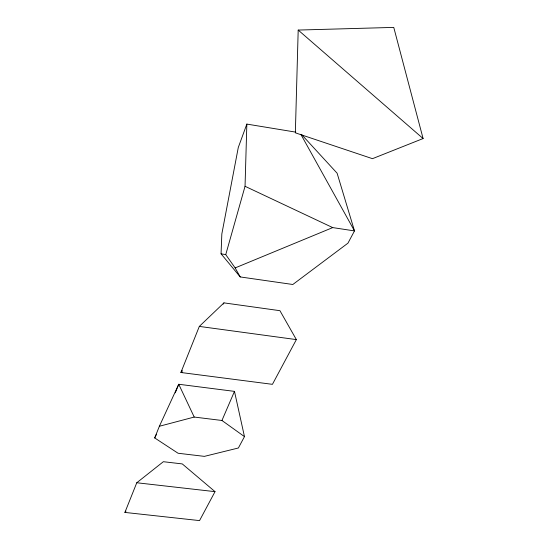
<?xml version="1.0" encoding="UTF-8"?>
<svg xmlns="http://www.w3.org/2000/svg" width="548" height="548" viewBox="0 0 548 548"><rect width="100%" height="100%" fill="white"/><g stroke="black" fill="none" stroke-linecap="round" stroke-linejoin="round"><path stroke-width="0.82" d="M298.194 30.065L295.351 132.828L372.462 158.673L423.097 138.548L393.759 27.4L298.194 30.065L423.097 138.548M301.729 134.698L337.102 173.195L354.494 230.914L347.946 243.161L292.824 284.487L240.23 276.939L235.154 267.917L225.749 254.635L245.045 186.286L246.847 124.088L295.797 132.143M240.23 276.939L221.056 253.813L221.837 233.928L238.284 147.494L246.847 124.088M124.903 512.421L136.774 482.754L163.352 461.704L182.272 463.916L215.028 491.652L199.547 520.6L124.903 512.421L125.985 511.099M154.7 437.941L159.372 426.262L178.744 384.258L234.482 391.375L244.47 436.619L238.387 447.99L204.39 456.368L178.079 453.251L154.7 437.941L156.488 434.263M199.321 326.409L180.888 372.496L272.431 384.333L296.358 339.602L279.932 310.689L223.954 302.873L199.321 326.409L296.358 339.602M175.285 392.827L178.744 384.258L194.211 417.055L221.94 420.48L244.47 436.619M221.94 420.48L234.482 391.375M182.21 370.359L180.888 372.496L182.47 371.859M223.173 304.14L223.954 302.873M235.154 267.917L332.711 227.598L354.494 230.914L300.838 134.322M159.372 426.262L194.211 417.055M136.774 482.754L215.028 491.652M221.056 253.813L225.749 254.635M245.045 186.286L332.711 227.598"/></g></svg>
